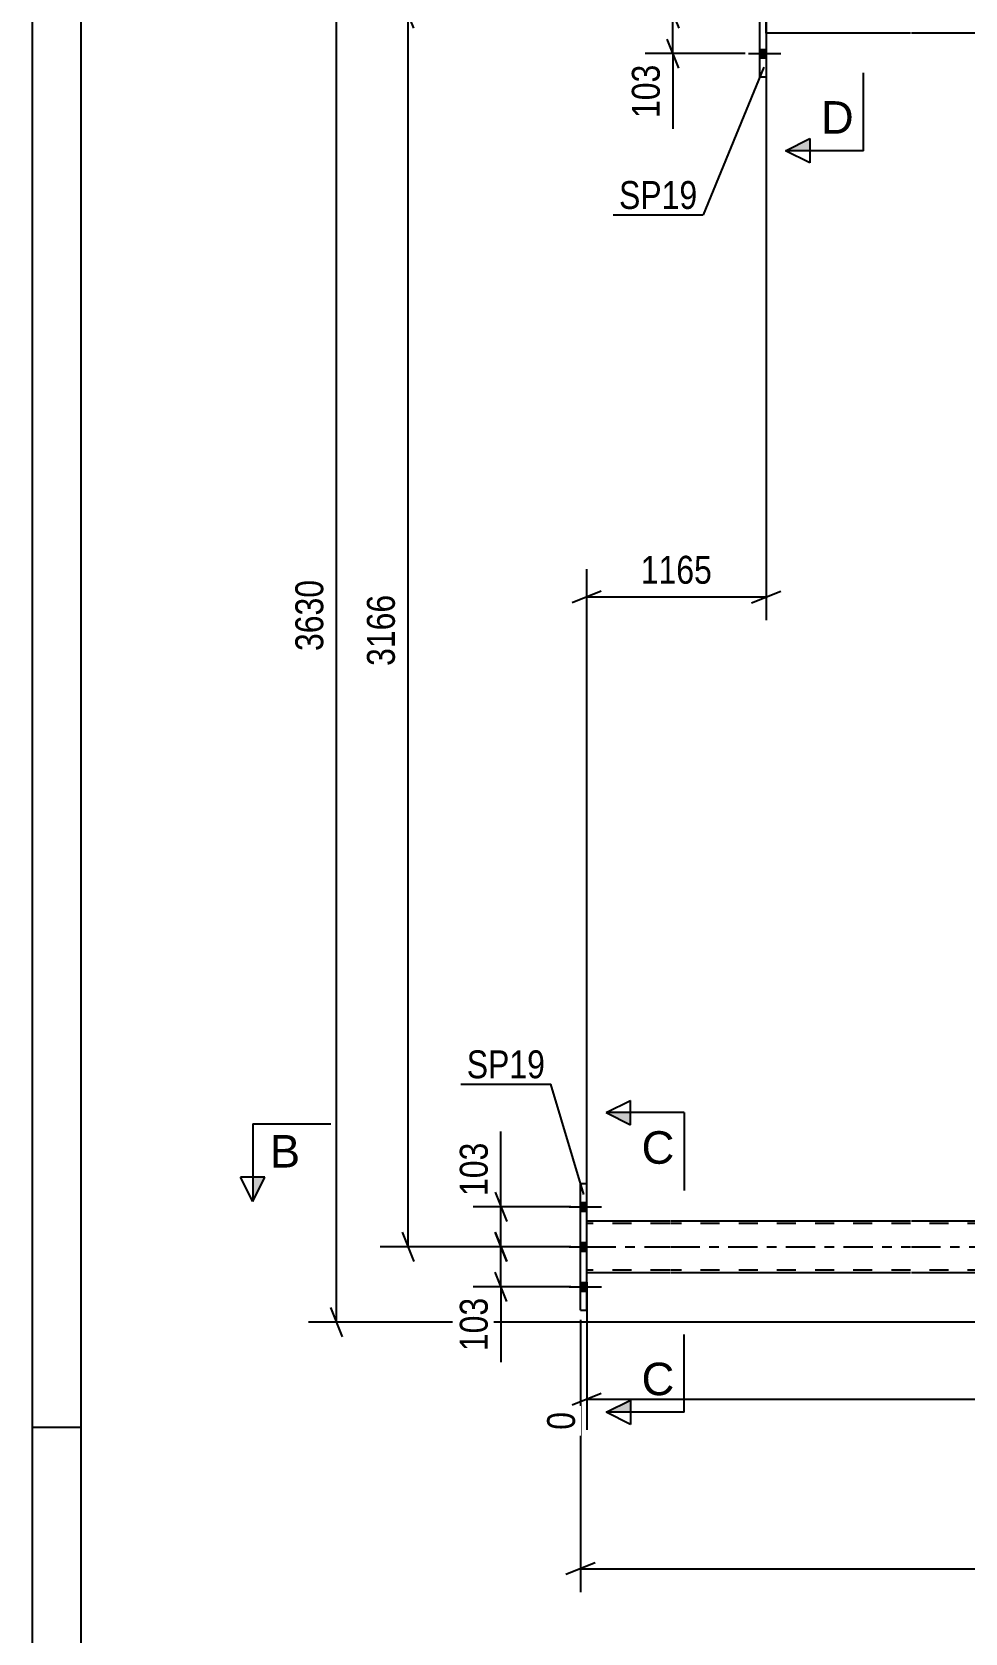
# Model space of a CAD drawing. Header units: millimetres. Extents: x 0 to 841, y 0 to 594.
# Drawn here: x 0 to 95.8, y 276.9 to 441.3 of the extents above; entities that cross this region are included whole.
import ezdxf

# ---------------------------------------------------------------- set-up
doc = ezdxf.new("R2010")
doc.units = ezdxf.units.MM
doc.linetypes.add('DXK_LINE_DOT2', pattern=[3.9198, 1.9599, -1.9599])
doc.linetypes.add('DXK_LINE_DOT3', pattern=[5.9187, 2.979, -0.9799, 0.9799, -0.9799])
doc.styles.add('Arial', font='ARIAL.TTF', dxfattribs={"height": 0.2})
doc.styles.add('Arial Narrow', font='ARIALN.TTF', dxfattribs={"height": 0.2})

# ---------------------------------------------------------------- blocks, each defined once
blk = doc.blocks.new('Unknown-122573578-1135 - 10973')
at = {"color": 5, "linetype": 'Continuous'}
for p, q in [((0, 594), (0, 0)), ((5, 589), (5, 5)), ((5, 298), (0, 298))]:
    blk.add_line(p, q, dxfattribs=at)
blk = doc.blocks.new('Part-122573578-3309 - 3249')
at = {"color": 7, "linetype": 'DXK_LINE_DOT2'}
blk.add_line((75.35, 441.2), (75.35, 445.2), dxfattribs=at)
at = {"color": 2, "linetype": 'Continuous'}
for p, q in [((90.17, 441.2), (75.35, 441.2)), ((140.27, 441.2), (90.27, 441.2))]:
    blk.add_line(p, q, dxfattribs=at)
blk = doc.blocks.new('Part-122573578-3335 - 3249')
at = {"color": 2, "linetype": 'Continuous'}
for p, q in [((56.29, 310.06), (56.29, 323.06)), ((56.29, 323.06), (56.93, 323.06)), ((56.93, 310.06), (56.93, 323.06)), ((56.29, 310.06), (56.93, 310.06))]:
    blk.add_line(p, q, dxfattribs=at)
blk = doc.blocks.new('Part-122573578-3415 - 3249')
at = {"color": 2, "linetype": 'Continuous'}
for p, q in [((65.45, 319.2), (56.93, 319.2)), ((90.17, 319.2), (65.55, 319.2)), ((176.37, 319.2), (90.27, 319.2)), ((56.93, 313.92), (65.45, 313.92)), ((65.55, 313.92), (90.17, 313.92)), ((90.27, 313.92), (176.37, 313.92))]:
    blk.add_line(p, q, dxfattribs=at)
at = {"color": 7, "linetype": 'DXK_LINE_DOT2'}
for p, q in [((56.93, 313.92), (56.93, 319.2)), ((65.45, 318.96), (56.93, 318.96)), ((90.17, 318.96), (65.55, 318.96)), ((744.75, 318.96), (90.27, 318.96)), ((65.45, 314.16), (56.93, 314.16)), ((90.17, 314.16), (65.55, 314.16)), ((744.75, 314.16), (90.27, 314.16))]:
    blk.add_line(p, q, dxfattribs=at)
at = {"color": 7, "linetype": 'DXK_LINE_DOT3'}
for p, q in [((56.93, 316.56), (65.45, 316.56)), ((65.55, 316.56), (90.17, 316.56)), ((90.27, 316.56), (744.75, 316.56))]:
    blk.add_line(p, q, dxfattribs=at)
blk = doc.blocks.new('Bolt-122573578-3449 - 3249')
at = {"linetype": 'Continuous'}
for points in [[(75.35, 446.86), (75.35, 447.74), (74.71, 447.74), (74.71, 446.86)], [(75.35, 446.86), (75.35, 447.74), (74.71, 447.74), (74.71, 446.86)], [(75.35, 446.86), (75.35, 447.74), (74.71, 447.74), (74.71, 446.86)], [(75.35, 442.76), (75.35, 443.64), (74.71, 443.64), (74.71, 442.76)], [(75.35, 442.76), (75.35, 443.64), (74.71, 443.64), (74.71, 442.76)], [(75.35, 438.66), (75.35, 439.54), (74.71, 439.54), (74.71, 438.66)], [(75.35, 438.66), (75.35, 439.54), (74.71, 439.54), (74.71, 438.66)], [(75.35, 438.66), (75.35, 439.54), (74.71, 439.54), (74.71, 438.66)]]:
    blk.add_hatch(color=1, dxfattribs=at).paths.add_polyline_path(points)
at = {"color": 1, "linetype": 'Continuous'}
for p, q in [((73.55, 447.3), (76.87, 447.3)), ((73.55, 447.3), (76.87, 447.3)), ((73.55, 447.3), (76.87, 447.3)), ((74.71, 447.74), (75.35, 447.74)), ((74.71, 447.74), (75.35, 447.74)), ((74.71, 447.74), (75.35, 447.74)), ((74.71, 446.86), (75.35, 446.86)), ((74.71, 446.86), (75.35, 446.86)), ((74.71, 446.86), (75.35, 446.86)), ((73.55, 443.2), (76.87, 443.2)), ((73.55, 443.2), (76.87, 443.2)), ((74.71, 443.64), (75.35, 443.64)), ((74.71, 443.64), (75.35, 443.64)), ((74.71, 442.76), (75.35, 442.76)), ((74.71, 442.76), (75.35, 442.76)), ((73.55, 439.1), (76.87, 439.1)), ((73.55, 439.1), (76.87, 439.1)), ((73.55, 439.1), (76.87, 439.1)), ((74.71, 439.54), (75.35, 439.54)), ((74.71, 439.54), (75.35, 439.54)), ((74.71, 439.54), (75.35, 439.54)), ((74.71, 438.66), (75.35, 438.66)), ((74.71, 438.66), (75.35, 438.66)), ((74.71, 438.66), (75.35, 438.66))]:
    blk.add_line(p, q, dxfattribs=at)
blk = doc.blocks.new('Bolt-122573578-3467 - 3249')
at = {"linetype": 'Continuous'}
for points in [[(56.93, 320.22), (56.93, 321.1), (56.29, 321.1), (56.29, 320.22)], [(56.93, 320.22), (56.93, 321.1), (56.29, 321.1), (56.29, 320.22)], [(56.93, 320.22), (56.93, 321.1), (56.29, 321.1), (56.29, 320.22)], [(56.93, 316.12), (56.93, 317), (56.29, 317), (56.29, 316.12)], [(56.93, 316.12), (56.93, 317), (56.29, 317), (56.29, 316.12)], [(56.93, 312.02), (56.93, 312.9), (56.29, 312.9), (56.29, 312.02)], [(56.93, 312.02), (56.93, 312.9), (56.29, 312.9), (56.29, 312.02)], [(56.93, 312.02), (56.93, 312.9), (56.29, 312.9), (56.29, 312.02)]]:
    blk.add_hatch(color=1, dxfattribs=at).paths.add_polyline_path(points)
at = {"color": 1, "linetype": 'Continuous'}
for p, q in [((55.13, 320.66), (58.45, 320.66)), ((55.13, 320.66), (58.45, 320.66)), ((55.13, 320.66), (58.45, 320.66)), ((56.29, 321.1), (56.93, 321.1)), ((56.29, 321.1), (56.93, 321.1)), ((56.29, 321.1), (56.93, 321.1)), ((56.29, 320.22), (56.93, 320.22)), ((56.29, 320.22), (56.93, 320.22)), ((56.29, 320.22), (56.93, 320.22)), ((55.13, 316.56), (58.45, 316.56)), ((55.13, 316.56), (58.45, 316.56)), ((56.29, 317), (56.93, 317)), ((56.29, 317), (56.93, 317)), ((56.29, 316.12), (56.93, 316.12)), ((56.29, 316.12), (56.93, 316.12)), ((55.13, 312.46), (58.45, 312.46)), ((55.13, 312.46), (58.45, 312.46)), ((55.13, 312.46), (58.45, 312.46)), ((56.29, 312.9), (56.93, 312.9)), ((56.29, 312.9), (56.93, 312.9)), ((56.29, 312.9), (56.93, 312.9)), ((56.29, 312.02), (56.93, 312.02)), ((56.29, 312.02), (56.93, 312.02)), ((56.29, 312.02), (56.93, 312.02))]:
    blk.add_line(p, q, dxfattribs=at)
blk = doc.blocks.new('Part-122573578-3565 - 3249')
at = {"color": 2, "linetype": 'Continuous'}
for p, q in [((75.35, 449.7), (74.71, 449.7)), ((74.71, 436.7), (74.71, 449.7)), ((75.35, 449.7), (75.35, 436.7)), ((75.35, 436.7), (74.71, 436.7))]:
    blk.add_line(p, q, dxfattribs=at)
blk = doc.blocks.new('StraightDimension-122573578-4431 - 3249')
at = {"color": 7, "linetype": 'Continuous'}
for p, q in [((31.84, 452.5), (30.64, 455.5)), ((77.17, 454), (28.39, 454)), ((31.24, 308.82), (31.24, 454)), ((30.64, 310.32), (31.84, 307.32)), ((175.37, 308.82), (28.39, 308.82))]:
    blk.add_line(p, q, dxfattribs=at)
at = {"color": 0}
blk.add_wipeout([(30.49, 385.67), (26.29, 385.67), (26.29, 377.15), (30.49, 377.15)], dxfattribs=at)
at = {"color": 3, "style": 'Arial Narrow'}
blk.add_text('3630', height=2.863, rotation=90.0002, dxfattribs=at).set_placement((29.89, 377.75))
blk = doc.blocks.new('StraightDimension-122573578-4015 - 3249')
at = {"color": 7, "linetype": 'Continuous'}
for p, q in [((39.19, 441.7), (37.99, 444.7)), ((73.71, 443.2), (35.74, 443.2)), ((38.59, 316.56), (38.59, 443.2)), ((37.99, 318.06), (39.19, 315.06)), ((55.29, 316.56), (35.74, 316.56))]:
    blk.add_line(p, q, dxfattribs=at)
at = {"color": 0}
blk.add_wipeout([(37.84, 384.13), (33.64, 384.13), (33.64, 375.62), (37.84, 375.62)], dxfattribs=at)
at = {"color": 3, "style": 'Arial Narrow'}
blk.add_text('3166', height=2.863, rotation=90.0002, dxfattribs=at).set_placement((37.24, 376.22))
blk = doc.blocks.new('StraightDimension-122573578-4004 - 3249')
at = {"color": 7, "linetype": 'Continuous'}
for p, q in [((56.29, 309.06), (56.29, 281.1)), ((57.79, 284.1), (54.79, 282.9)), ((56.29, 283.5), (791.03, 283.5))]:
    blk.add_line(p, q, dxfattribs=at)
blk = doc.blocks.new('StraightDimension-122573578-4020 - 3249')
at = {"color": 7, "linetype": 'Continuous'}
for p, q in [((75.35, 440.2), (75.35, 380.91)), ((56.93, 320.2), (56.93, 386.16)), ((58.43, 383.91), (55.43, 382.71)), ((56.93, 383.31), (75.35, 383.31)), ((73.85, 382.71), (76.85, 383.91))]:
    blk.add_line(p, q, dxfattribs=at)
at = {"color": 0}
blk.add_wipeout([(70.39, 384.06), (70.39, 388.26), (61.88, 388.26), (61.88, 384.06)], dxfattribs=at)
at = {"color": 3, "style": 'Arial Narrow'}
blk.add_text('1165', height=2.863, dxfattribs=at).set_placement((62.48, 384.66))
blk = doc.blocks.new('StraightDimension-122573578-4052 - 3249')
at = {"color": 7, "linetype": 'Continuous'}
for p, q in [((55.29, 320.66), (45.27, 320.66)), ((47.52, 322.16), (48.72, 319.16)), ((48.12, 316.56), (48.12, 320.66)), ((48.72, 315.06), (47.52, 318.06)), ((55.29, 316.56), (45.27, 316.56))]:
    blk.add_line(p, q, dxfattribs=at)
at = {"color": 0}
blk.add_wipeout([(47.37, 327.87), (43.17, 327.87), (43.17, 321.18), (47.37, 321.18)], dxfattribs=at)
at = {"color": 7, "linetype": 'Continuous'}
blk.add_line((48.12, 320.66), (48.12, 328.39), dxfattribs=at)
blk.add_line((48.12, 320.66), (48.12, 328.39), dxfattribs=at)
at = {"color": 3, "style": 'Arial Narrow'}
blk.add_text('103', height=2.863, rotation=90.0002, dxfattribs=at).set_placement((46.77, 321.78))
blk = doc.blocks.new('StraightDimension-122573578-4060 - 3249')
at = {"color": 7, "linetype": 'Continuous'}
for p, q in [((47.52, 318.06), (48.72, 315.06)), ((55.29, 316.56), (45.27, 316.56)), ((48.12, 312.46), (48.12, 316.56)), ((55.29, 312.46), (45.27, 312.46)), ((48.72, 310.96), (47.52, 313.96))]:
    blk.add_line(p, q, dxfattribs=at)
at = {"color": 0}
blk.add_wipeout([(47.37, 311.93), (43.17, 311.93), (43.17, 305.25), (47.37, 305.25)], dxfattribs=at)
at = {"color": 7, "linetype": 'Continuous'}
blk.add_line((48.12, 312.46), (48.12, 304.72), dxfattribs=at)
blk.add_line((48.12, 312.46), (48.12, 304.72), dxfattribs=at)
at = {"color": 3, "style": 'Arial Narrow'}
blk.add_text('103', height=2.863, rotation=90.0002, dxfattribs=at).set_placement((46.77, 305.85))
blk = doc.blocks.new('StraightDimension-122573578-4069 - 3249')
at = {"color": 7, "linetype": 'Continuous'}
for p, q in [((65.18, 444.7), (66.38, 441.7)), ((73.2, 443.2), (62.93, 443.2)), ((65.78, 439.1), (65.78, 443.2)), ((73.2, 439.1), (62.93, 439.1)), ((66.38, 437.6), (65.18, 440.6))]:
    blk.add_line(p, q, dxfattribs=at)
at = {"color": 0}
blk.add_wipeout([(65.03, 438.58), (60.83, 438.58), (60.83, 431.89), (65.03, 431.89)], dxfattribs=at)
at = {"color": 7, "linetype": 'Continuous'}
blk.add_line((65.78, 439.1), (65.78, 431.37), dxfattribs=at)
blk.add_line((65.78, 439.1), (65.78, 431.37), dxfattribs=at)
at = {"color": 3, "style": 'Arial Narrow'}
blk.add_text('103', height=2.863, rotation=90.0002, dxfattribs=at).set_placement((64.43, 432.49))
blk = doc.blocks.new('StraightDimension-122573578-10562 - 3249')
at = {"color": 7, "linetype": 'Continuous'}
for p, q in [((181.03, 318.2), (181.03, 292.28)), ((56.93, 312.92), (56.93, 297.77)), ((58.43, 301.5), (55.43, 300.3)), ((56.93, 300.9), (181.03, 300.9)), ((179.53, 300.3), (182.53, 301.5))]:
    blk.add_line(p, q, dxfattribs=at)
at = {"color": 0}
blk.add_wipeout([(123.23, 301.65), (123.23, 305.85), (114.72, 305.85), (114.72, 301.65)], dxfattribs=at)
at = {"color": 0, "linetype": 'Continuous'}
for points in [[(56.33, 300.2), (52.13, 300.2), (52.13, 297.17), (56.33, 297.17)], [(180.43, 300.2), (176.23, 300.2), (176.23, 291.68), (180.43, 291.68)]]:
    blk.add_wipeout(points, dxfattribs=at)
at = {"color": 3, "style": 'Arial Narrow'}
blk.add_text('4059', height=2.863, dxfattribs=at).set_placement((115.32, 302.25))
at = {"color": 3, "linetype": 'Continuous', "style": 'Arial Narrow'}
for s, height, p in [('0', 2.86, (55.73, 297.77)), ('4059', 2.863, (179.83, 292.28))]:
    blk.add_text(s, height=height, rotation=90.0002, dxfattribs=at).set_placement(p)
blk = doc.blocks.new('SectionMark-122573578-4854 - 3249')
at = {"linetype": 'Continuous'}
for points in [[(61.43, 330.34), (61.43, 329.09), (58.93, 330.34)], [(61.43, 300.82), (61.43, 299.57), (58.93, 299.57)]]:
    blk.add_hatch(color=6, dxfattribs=at).paths.add_polyline_path(points)
at = {"color": 6, "linetype": 'Continuous'}
for p, q in [((58.93, 330.34), (61.43, 331.59)), ((61.43, 329.09), (61.43, 331.59)), ((66.93, 330.34), (58.93, 330.34)), ((58.93, 330.34), (61.43, 329.09)), ((66.93, 330.34), (66.93, 322.34)), ((66.93, 299.57), (66.93, 307.57)), ((58.93, 299.57), (61.43, 300.82)), ((66.93, 299.57), (58.93, 299.57)), ((61.43, 298.32), (58.93, 299.57)), ((61.43, 300.82), (61.43, 298.32))]:
    blk.add_line(p, q, dxfattribs=at)
at = {"color": 0, "linetype": 'Continuous'}
for points in [[(65.93, 325.09), (65.93, 328.59), (62.56, 328.59), (62.56, 325.09)], [(65.93, 301.32), (65.93, 304.82), (62.56, 304.82), (62.56, 301.32)]]:
    blk.add_wipeout(points, dxfattribs=at)
at = {"color": 3, "linetype": 'Continuous', "style": 'Arial'}
for p in [(62.56, 325.09), (62.56, 301.32)]:
    blk.add_text('C', height=3.34, dxfattribs=at).set_placement(p)
blk = doc.blocks.new('Mark-122573578-3331 - 3249')
at = {"color": 0}
blk.add_wipeout([(52.66, 333.87), (52.66, 336.87), (44.62, 336.87), (44.62, 333.87)], dxfattribs=at)
blk.add_wipeout([(52.66, 333.87), (52.66, 336.87), (44.62, 336.87), (44.62, 333.87)], dxfattribs=at)
at = {"color": 30, "linetype": 'Continuous'}
for p in [(44.02, 333.27), (56.64, 321.92)]:
    blk.add_line(p, (53.26, 333.27), dxfattribs=at)
at = {"color": 3, "style": 'Arial Narrow'}
blk.add_text('SP19', height=2.863, dxfattribs=at).set_placement((44.62, 333.87))
blk = doc.blocks.new('Mark-122573578-3561 - 3249')
at = {"color": 0}
blk.add_wipeout([(68.29, 423.15), (68.29, 426.15), (60.25, 426.15), (60.25, 423.15)], dxfattribs=at)
blk.add_wipeout([(68.29, 423.15), (68.29, 426.15), (60.25, 426.15), (60.25, 423.15)], dxfattribs=at)
at = {"color": 30, "linetype": 'Continuous'}
for p in [(75.1, 437.71), (59.65, 422.55)]:
    blk.add_line(p, (68.89, 422.55), dxfattribs=at)
at = {"color": 3, "style": 'Arial Narrow'}
blk.add_text('SP19', height=2.863, dxfattribs=at).set_placement((60.25, 423.15))
blk = doc.blocks.new('SectionMark-122573578-4856 - 3249')
at = {"linetype": 'Continuous'}
blk.add_hatch(color=6, dxfattribs=at).paths.add_polyline_path([(22.66, 323.7), (23.91, 323.7), (22.66, 321.2)])
at = {"color": 6, "linetype": 'Continuous'}
for p, q in [((22.66, 329.2), (30.66, 329.2)), ((22.66, 329.2), (22.66, 321.2)), ((22.66, 321.2), (21.41, 323.7)), ((23.91, 323.7), (21.41, 323.7)), ((22.66, 321.2), (23.91, 323.7))]:
    blk.add_line(p, q, dxfattribs=at)
at = {"color": 0, "linetype": 'Continuous'}
blk.add_wipeout([(27.52, 324.7), (27.52, 328.2), (24.41, 328.2), (24.41, 324.7)], dxfattribs=at)
at = {"color": 3, "linetype": 'Continuous', "style": 'Arial'}
blk.add_text('B', height=3.34, dxfattribs=at).set_placement((24.41, 324.7))
blk = doc.blocks.new('SectionMark-122573578-4858 - 3249')
at = {"linetype": 'Continuous'}
for points in [[(79.85, 464.64), (79.85, 463.39), (77.35, 464.64)], [(79.85, 430.38), (79.85, 429.13), (77.35, 429.13)]]:
    blk.add_hatch(color=6, dxfattribs=at).paths.add_polyline_path(points)
at = {"color": 6, "linetype": 'Continuous'}
for p, q in [((77.35, 464.64), (79.85, 465.89)), ((79.85, 463.39), (79.85, 465.89)), ((85.35, 464.64), (77.35, 464.64)), ((77.35, 464.64), (79.85, 463.39)), ((85.35, 464.64), (85.35, 456.64)), ((85.35, 429.13), (85.35, 437.13)), ((77.35, 429.13), (79.85, 430.38)), ((79.85, 430.38), (79.85, 427.88)), ((85.35, 429.13), (77.35, 429.13)), ((79.85, 427.88), (77.35, 429.13))]:
    blk.add_line(p, q, dxfattribs=at)
at = {"color": 0, "linetype": 'Continuous'}
for points in [[(84.35, 459.39), (84.35, 462.89), (80.97, 462.89), (80.97, 459.39)], [(84.35, 430.88), (84.35, 434.38), (80.97, 434.38), (80.97, 430.88)]]:
    blk.add_wipeout(points, dxfattribs=at)
at = {"color": 3, "linetype": 'Continuous', "style": 'Arial'}
for p in [(80.97, 459.39), (80.97, 430.88)]:
    blk.add_text('D', height=3.34, dxfattribs=at).set_placement(p)

msp = doc.modelspace()

# ---------------------------------------------------------------- block references
for name in ['Unknown-122573578-1135 - 10973', 'Part-122573578-3565 - 3249', 'Bolt-122573578-3449 - 3249', 'Part-122573578-3309 - 3249', 'Part-122573578-3335 - 3249', 'Bolt-122573578-3467 - 3249', 'Part-122573578-3415 - 3249']:
    msp.add_blockref(name, (0, 0))

# ---------------------------------------------------------------- next in the draw order: block references
msp.add_blockref('StraightDimension-122573578-4431 - 3249', (0, 0))

# ---------------------------------------------------------------- next in the draw order: block references
msp.add_blockref('StraightDimension-122573578-4015 - 3249', (0, 0))

# ---------------------------------------------------------------- next in the draw order: block references
msp.add_blockref('StraightDimension-122573578-4004 - 3249', (0, 0))

# ---------------------------------------------------------------- next in the draw order: block references
msp.add_blockref('StraightDimension-122573578-4020 - 3249', (0, 0))

# ---------------------------------------------------------------- next in the draw order: block references
for name in ['SectionMark-122573578-4858 - 3249', 'StraightDimension-122573578-4069 - 3249', 'StraightDimension-122573578-4052 - 3249']:
    msp.add_blockref(name, (0, 0))

# ---------------------------------------------------------------- next in the draw order: block references
for name in ['Mark-122573578-3561 - 3249', 'Mark-122573578-3331 - 3249', 'StraightDimension-122573578-4060 - 3249']:
    msp.add_blockref(name, (0, 0))

# ---------------------------------------------------------------- next in the draw order: block references
msp.add_blockref('StraightDimension-122573578-10562 - 3249', (0, 0))

# ---------------------------------------------------------------- next in the draw order: block references
msp.add_blockref('SectionMark-122573578-4854 - 3249', (0, 0))

# ---------------------------------------------------------------- next in the draw order: block references
msp.add_blockref('SectionMark-122573578-4856 - 3249', (0, 0))

doc.saveas('drawing.dxf')
